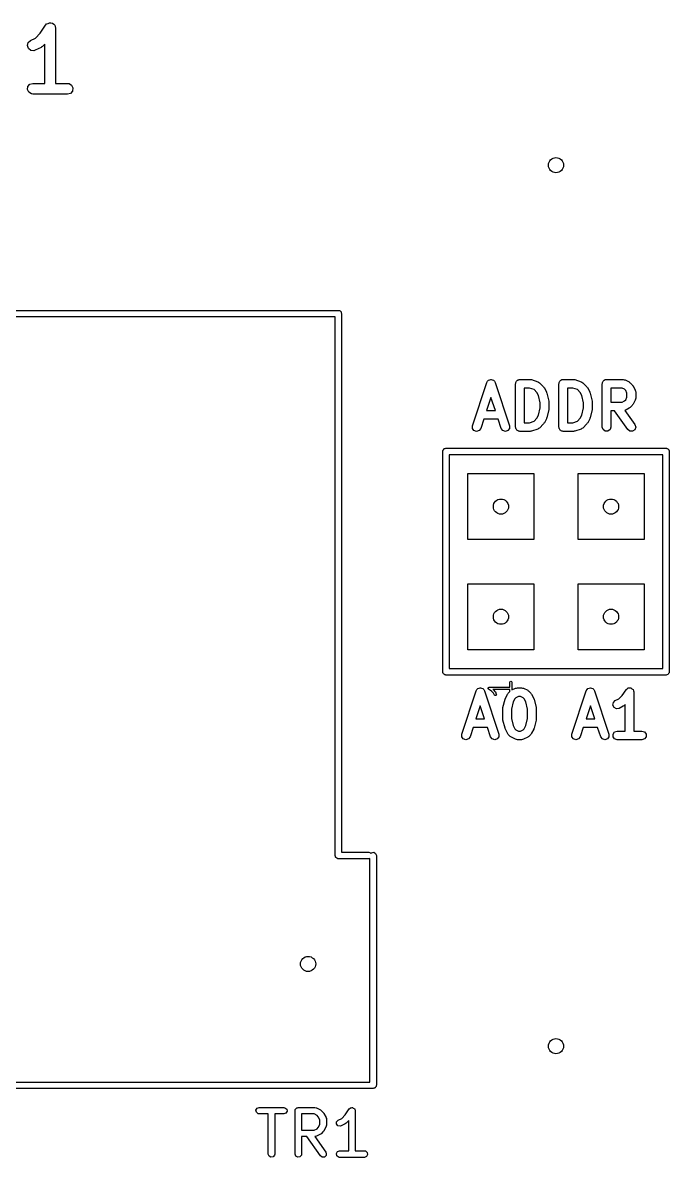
# Model space of a CAD drawing. Extents: x -0.01 to 2.5, y -0.97 to 0.18.
# Drawn here: x 1.916 to 2.503, y -0.901 to 0.129 of the extents above; entities that cross this region are included whole.
import ezdxf

# ---------------------------------------------------------------- set-up
doc = ezdxf.new("R2010")
doc.units = 0
doc.header["$MEASUREMENT"] = 0
doc.layers.add('BLACK', color=7, linetype='CONTINUOUS')

msp = doc.modelspace()

# ---------------------------------------------------------------- linework, layer by layer
at = {"layer": 'BLACK', "linetype": 'CONTINUOUS'}
for p, q in [((1.9314, 0.1198), (1.9364, 0.1272)), ((1.9364, 0.1272), (1.9373, 0.1282)), ((1.9373, 0.1282), (1.9374, 0.1283)), ((1.9373, 0.1282), (1.9373, 0.1282)), ((1.9373, 0.1282), (1.9373, 0.1282)), ((1.9374, 0.1283), (1.9386, 0.1288)), ((1.9386, 0.1288), (1.9398, 0.1294)), ((1.9398, 0.1294), (1.9399, 0.1294)), ((1.9399, 0.1294), (1.9399, 0.1294)), ((1.9399, 0.1294), (1.9412, 0.1292)), ((1.9412, 0.1292), (1.9426, 0.129)), ((1.9426, 0.129), (1.9426, 0.129)), ((1.9426, 0.129), (1.9426, 0.1289)), ((1.9426, 0.1289), (1.9437, 0.128)), ((1.9437, 0.128), (1.9447, 0.1272)), ((1.9447, 0.1272), (1.9447, 0.1271)), ((1.9447, 0.1271), (1.9447, 0.1271)), ((1.9447, 0.1271), (1.9451, 0.1258)), ((1.9451, 0.1258), (1.9454, 0.1245)), ((1.9454, 0.1245), (1.9454, 0.0743)), ((1.9226, 0.1132), (1.9271, 0.1154)), ((1.9271, 0.1154), (1.9314, 0.1198)), ((1.9199, 0.1086), (1.9205, 0.1113)), ((1.9207, 0.1059), (1.9199, 0.1086)), ((1.9205, 0.1113), (1.9226, 0.1132)), ((1.9229, 0.1042), (1.9207, 0.1059)), ((1.9257, 0.1039), (1.9229, 0.1042)), ((1.927, 0.1044), (1.9257, 0.1039)), ((1.9322, 0.107), (1.927, 0.1044)), ((1.9323, 0.107), (1.9322, 0.107)), ((1.9324, 0.1071), (1.9323, 0.107)), ((1.9335, 0.1079), (1.9324, 0.1071)), ((1.9356, 0.11), (1.9335, 0.1079)), ((1.9356, 0.0743), (1.9356, 0.11)), ((1.9203, 0.0714), (1.9221, 0.0735)), ((1.9221, 0.0735), (1.9248, 0.0743)), ((1.9248, 0.0743), (1.9356, 0.0743)), ((1.9454, 0.0743), (1.9563, 0.0743)), ((1.9563, 0.0743), (1.9577, 0.0741)), ((1.9577, 0.0741), (1.96, 0.0726)), ((1.96, 0.0726), (1.9611, 0.0701)), ((1.9199, 0.0687), (1.9203, 0.0714)), ((1.9211, 0.0662), (1.9199, 0.0687)), ((1.9234, 0.0647), (1.9211, 0.0662)), ((1.9248, 0.0645), (1.9234, 0.0647)), ((1.9563, 0.0645), (1.9248, 0.0645)), ((1.9589, 0.0652), (1.9563, 0.0645)), ((1.9607, 0.0673), (1.9589, 0.0652)), ((1.9611, 0.0701), (1.9607, 0.0673)), ((0.789, -0.1318), (2.2024, -0.1318)), ((2.2024, -0.1318), (2.2027, -0.1318)), ((2.2027, -0.1318), (2.2029, -0.1318)), ((2.2029, -0.1318), (2.203, -0.1319)), ((2.203, -0.1319), (2.2034, -0.132)), ((2.2034, -0.132), (2.204, -0.1324)), ((2.204, -0.1324), (2.2046, -0.1328)), ((2.2046, -0.1328), (2.2047, -0.1331)), ((2.2047, -0.1331), (2.2049, -0.1332)), ((2.2049, -0.1332), (2.205, -0.134)), ((2.1994, -0.1377), (1.8903, -0.1377)), ((2.1994, -0.6269), (2.1994, -0.1377)), ((2.205, -0.134), (2.2053, -0.1347)), ((2.2053, -0.1347), (2.2053, -0.6239)), ((2.3379, -0.1962), (2.3386, -0.1953)), ((2.3386, -0.1953), (2.3387, -0.1952)), ((2.3386, -0.1953), (2.3386, -0.1953)), ((2.3387, -0.1952), (2.3398, -0.1949)), ((2.3398, -0.1949), (2.3409, -0.1945)), ((2.3409, -0.1945), (2.341, -0.1945)), ((2.3409, -0.1945), (2.3409, -0.1945)), ((2.341, -0.1945), (2.3421, -0.1949)), ((2.3421, -0.1949), (2.3432, -0.1952)), ((2.3432, -0.1952), (2.3432, -0.1953)), ((2.3432, -0.1953), (2.3433, -0.1953)), ((2.3433, -0.1953), (2.344, -0.1962)), ((2.3645, -0.1958), (2.3649, -0.1952)), ((2.3649, -0.1952), (2.3655, -0.1951)), ((2.3655, -0.1951), (2.366, -0.1947)), ((2.366, -0.1947), (2.3666, -0.1947)), ((2.3666, -0.1947), (2.3672, -0.1945)), ((2.3672, -0.1945), (2.3766, -0.1945)), ((2.3766, -0.1945), (2.3772, -0.1947)), ((2.3772, -0.1947), (2.3778, -0.1947)), ((2.3778, -0.1947), (2.3834, -0.1966)), ((2.4039, -0.1958), (2.4043, -0.1952)), ((2.4043, -0.1952), (2.4048, -0.1951)), ((2.4048, -0.1951), (2.4053, -0.1947)), ((2.4053, -0.1947), (2.406, -0.1947)), ((2.406, -0.1947), (2.4066, -0.1945)), ((2.4066, -0.1945), (2.4159, -0.1945)), ((2.4159, -0.1945), (2.4165, -0.1947)), ((2.4165, -0.1947), (2.4172, -0.1947)), ((2.4172, -0.1947), (2.4228, -0.1966)), ((2.4432, -0.1958), (2.4436, -0.1952)), ((2.4436, -0.1952), (2.4442, -0.1951)), ((2.4442, -0.1951), (2.4447, -0.1947)), ((2.4447, -0.1947), (2.4453, -0.1947)), ((2.4453, -0.1947), (2.4459, -0.1945)), ((2.4459, -0.1945), (2.4609, -0.1945)), ((2.4609, -0.1945), (2.4618, -0.1948)), ((2.4618, -0.1948), (2.4627, -0.1949)), ((2.4627, -0.1949), (2.4664, -0.1968)), ((2.3241, -0.2366), (2.3372, -0.1972)), ((2.3372, -0.1972), (2.3379, -0.1962)), ((2.344, -0.1962), (2.3447, -0.1972)), ((2.3447, -0.1972), (2.3578, -0.2366)), ((2.3632, -0.1984), (2.3634, -0.1978)), ((2.3632, -0.2378), (2.3632, -0.1984)), ((2.3634, -0.1972), (2.3638, -0.1967)), ((2.3634, -0.1978), (2.3634, -0.1972)), ((2.3638, -0.1967), (2.364, -0.1961)), ((2.364, -0.1961), (2.3645, -0.1958)), ((2.3759, -0.2024), (2.3711, -0.2024)), ((2.3711, -0.2024), (2.3711, -0.2339)), ((2.3801, -0.2037), (2.3759, -0.2024)), ((2.3827, -0.2064), (2.3801, -0.2037)), ((2.3834, -0.1966), (2.3842, -0.1971)), ((2.3842, -0.1971), (2.385, -0.1975)), ((2.385, -0.1975), (2.3887, -0.2013)), ((2.3887, -0.2013), (2.389, -0.2018)), ((2.389, -0.2018), (2.3895, -0.2023)), ((2.3895, -0.2023), (2.3913, -0.206)), ((2.3913, -0.206), (2.3914, -0.2065)), ((2.4026, -0.1984), (2.4028, -0.1978)), ((2.4026, -0.2378), (2.4026, -0.1984)), ((2.4028, -0.1972), (2.4032, -0.1967)), ((2.4028, -0.1978), (2.4028, -0.1972)), ((2.4032, -0.1967), (2.4034, -0.1961)), ((2.4034, -0.1961), (2.4039, -0.1958)), ((2.4153, -0.2024), (2.4105, -0.2024)), ((2.4105, -0.2024), (2.4105, -0.2339)), ((2.4194, -0.2037), (2.4153, -0.2024)), ((2.4221, -0.2064), (2.4194, -0.2037)), ((2.4228, -0.1966), (2.4235, -0.1971)), ((2.4235, -0.1971), (2.4243, -0.1975)), ((2.4243, -0.1975), (2.4281, -0.2013)), ((2.4281, -0.2013), (2.4284, -0.2018)), ((2.4284, -0.2018), (2.4288, -0.2023)), ((2.4288, -0.2023), (2.4307, -0.206)), ((2.4307, -0.206), (2.4308, -0.2065)), ((2.442, -0.1984), (2.4422, -0.1978)), ((2.442, -0.2378), (2.442, -0.1984)), ((2.4422, -0.1972), (2.4426, -0.1967)), ((2.4422, -0.1978), (2.4422, -0.1972)), ((2.4426, -0.1967), (2.4428, -0.1961)), ((2.4428, -0.1961), (2.4432, -0.1958)), ((2.46, -0.2024), (2.4499, -0.2024)), ((2.4499, -0.2024), (2.4499, -0.2151)), ((2.4623, -0.2035), (2.46, -0.2024)), ((2.4633, -0.2045), (2.4623, -0.2035)), ((2.4645, -0.2069), (2.4633, -0.2045)), ((2.4664, -0.1968), (2.4669, -0.1972)), ((2.4669, -0.1972), (2.4675, -0.1975)), ((2.4675, -0.1975), (2.4693, -0.1994)), ((2.4693, -0.1994), (2.4696, -0.2)), ((2.4696, -0.2), (2.4701, -0.2004)), ((2.4701, -0.2004), (2.472, -0.2042)), ((2.472, -0.2042), (2.4721, -0.2051)), ((2.4721, -0.2051), (2.4724, -0.2059)), ((2.4724, -0.2059), (2.4724, -0.2116)), ((2.3409, -0.2109), (2.337, -0.2226)), ((2.3449, -0.2226), (2.3409, -0.2109)), ((2.3841, -0.2092), (2.3827, -0.2064)), ((2.3857, -0.2158), (2.3841, -0.2092)), ((2.3857, -0.2204), (2.3857, -0.2158)), ((2.3914, -0.2065), (2.3916, -0.2069)), ((2.3916, -0.2069), (2.3935, -0.2144)), ((2.3935, -0.2144), (2.3935, -0.2148)), ((2.3935, -0.2148), (2.3936, -0.2153)), ((2.3936, -0.2153), (2.3936, -0.2209)), ((2.4235, -0.2092), (2.4221, -0.2064)), ((2.4251, -0.2158), (2.4235, -0.2092)), ((2.4251, -0.2204), (2.4251, -0.2158)), ((2.4308, -0.2065), (2.431, -0.2069)), ((2.431, -0.2069), (2.4329, -0.2144)), ((2.4329, -0.2144), (2.4328, -0.2148)), ((2.4328, -0.2148), (2.433, -0.2153)), ((2.433, -0.2153), (2.433, -0.2209)), ((2.4499, -0.2151), (2.46, -0.2151)), ((2.46, -0.2151), (2.4623, -0.2139)), ((2.4623, -0.2139), (2.4633, -0.213)), ((2.4633, -0.213), (2.4645, -0.2106)), ((2.4645, -0.2106), (2.4645, -0.2069)), ((2.472, -0.2133), (2.4701, -0.2171)), ((2.4721, -0.2124), (2.472, -0.2133)), ((2.4724, -0.2116), (2.4721, -0.2124)), ((2.337, -0.2226), (2.3449, -0.2226)), ((2.3841, -0.2271), (2.3857, -0.2204)), ((2.3935, -0.2219), (2.3916, -0.2294)), ((2.3936, -0.2209), (2.3935, -0.2214)), ((2.3935, -0.2214), (2.3935, -0.2219)), ((2.4235, -0.2271), (2.4251, -0.2204)), ((2.4329, -0.2219), (2.431, -0.2294)), ((2.433, -0.2209), (2.4328, -0.2214)), ((2.4328, -0.2214), (2.4329, -0.2219)), ((2.4533, -0.223), (2.4499, -0.223)), ((2.4499, -0.223), (2.4499, -0.2378)), ((2.4652, -0.2401), (2.4533, -0.223)), ((2.4627, -0.2226), (2.4626, -0.2226)), ((2.4626, -0.2226), (2.4716, -0.2355)), ((2.4664, -0.2207), (2.4627, -0.2226)), ((2.4669, -0.2203), (2.4664, -0.2207)), ((2.4675, -0.22), (2.4669, -0.2203)), ((2.4693, -0.2181), (2.4675, -0.22)), ((2.4696, -0.2175), (2.4693, -0.2181)), ((2.4701, -0.2171), (2.4696, -0.2175)), ((2.3241, -0.239), (2.3241, -0.2366)), ((2.3344, -0.2305), (2.3316, -0.239)), ((2.3475, -0.2305), (2.3344, -0.2305)), ((2.3503, -0.239), (2.3475, -0.2305)), ((2.3578, -0.2366), (2.3578, -0.239)), ((2.3711, -0.2339), (2.3759, -0.2339)), ((2.3759, -0.2339), (2.3801, -0.2325)), ((2.3801, -0.2325), (2.3827, -0.2298)), ((2.3827, -0.2298), (2.3841, -0.2271)), ((2.3887, -0.235), (2.385, -0.2387)), ((2.389, -0.2344), (2.3887, -0.235)), ((2.3895, -0.2339), (2.389, -0.2344)), ((2.3913, -0.2302), (2.3895, -0.2339)), ((2.3914, -0.2298), (2.3913, -0.2302)), ((2.3916, -0.2294), (2.3914, -0.2298)), ((2.4105, -0.2339), (2.4153, -0.2339)), ((2.4153, -0.2339), (2.4194, -0.2325)), ((2.4194, -0.2325), (2.4221, -0.2298)), ((2.4221, -0.2298), (2.4235, -0.2271)), ((2.4281, -0.235), (2.4243, -0.2387)), ((2.4284, -0.2344), (2.4281, -0.235)), ((2.4288, -0.2339), (2.4284, -0.2344)), ((2.4307, -0.2302), (2.4288, -0.2339)), ((2.4308, -0.2298), (2.4307, -0.2302)), ((2.431, -0.2294), (2.4308, -0.2298)), ((2.4716, -0.2355), (2.4724, -0.2379)), ((2.3255, -0.241), (2.3241, -0.239)), ((2.3278, -0.2417), (2.3255, -0.241)), ((2.3301, -0.241), (2.3278, -0.2417)), ((2.3316, -0.239), (2.3301, -0.241)), ((2.3518, -0.241), (2.3503, -0.239)), ((2.3541, -0.2417), (2.3518, -0.241)), ((2.3564, -0.241), (2.3541, -0.2417)), ((2.3578, -0.239), (2.3564, -0.241)), ((2.3634, -0.2384), (2.3632, -0.2378)), ((2.3634, -0.239), (2.3634, -0.2384)), ((2.3638, -0.2395), (2.3634, -0.239)), ((2.364, -0.2401), (2.3638, -0.2395)), ((2.3645, -0.2405), (2.364, -0.2401)), ((2.3649, -0.241), (2.3645, -0.2405)), ((2.3655, -0.2412), (2.3649, -0.241)), ((2.366, -0.2415), (2.3655, -0.2412)), ((2.3666, -0.2415), (2.366, -0.2415)), ((2.3672, -0.2417), (2.3666, -0.2415)), ((2.3766, -0.2417), (2.3672, -0.2417)), ((2.3772, -0.2415), (2.3766, -0.2417)), ((2.3778, -0.2415), (2.3772, -0.2415)), ((2.3834, -0.2397), (2.3778, -0.2415)), ((2.3842, -0.2391), (2.3834, -0.2397)), ((2.385, -0.2387), (2.3842, -0.2391)), ((2.4028, -0.2384), (2.4026, -0.2378)), ((2.4028, -0.239), (2.4028, -0.2384)), ((2.4032, -0.2395), (2.4028, -0.239)), ((2.4034, -0.2401), (2.4032, -0.2395)), ((2.4039, -0.2405), (2.4034, -0.2401)), ((2.4043, -0.241), (2.4039, -0.2405)), ((2.4048, -0.2412), (2.4043, -0.241)), ((2.4053, -0.2415), (2.4048, -0.2412)), ((2.406, -0.2415), (2.4053, -0.2415)), ((2.4066, -0.2417), (2.406, -0.2415)), ((2.4159, -0.2417), (2.4066, -0.2417)), ((2.4165, -0.2415), (2.4159, -0.2417)), ((2.4172, -0.2415), (2.4165, -0.2415)), ((2.4228, -0.2397), (2.4172, -0.2415)), ((2.4235, -0.2391), (2.4228, -0.2397)), ((2.4243, -0.2387), (2.4235, -0.2391)), ((2.4428, -0.2401), (2.442, -0.2378)), ((2.4447, -0.2415), (2.4428, -0.2401)), ((2.4472, -0.2415), (2.4447, -0.2415)), ((2.4491, -0.2401), (2.4472, -0.2415)), ((2.4499, -0.2378), (2.4491, -0.2401)), ((2.4672, -0.2415), (2.4652, -0.2401)), ((2.4696, -0.2416), (2.4672, -0.2415)), ((2.4716, -0.2402), (2.4696, -0.2416)), ((2.4724, -0.2379), (2.4716, -0.2402)), ((2.2984, -0.2576), (2.2985, -0.2574)), ((2.2985, -0.2574), (2.2993, -0.2573)), ((2.2993, -0.2573), (2.3, -0.257)), ((2.3, -0.257), (2.5, -0.257)), ((2.5, -0.257), (2.5004, -0.2571)), ((2.5004, -0.2571), (2.5005, -0.2571)), ((2.5005, -0.2571), (2.5006, -0.2572)), ((2.5006, -0.2572), (2.501, -0.2572)), ((2.501, -0.2572), (2.5016, -0.2577)), ((2.2971, -0.2595), (2.2972, -0.2594)), ((2.2971, -0.2596), (2.2971, -0.2595)), ((2.2971, -0.26), (2.2971, -0.2596)), ((2.2971, -0.46), (2.2971, -0.26)), ((2.2972, -0.259), (2.2977, -0.2584)), ((2.2972, -0.2594), (2.2972, -0.259)), ((2.2977, -0.2584), (2.2981, -0.2577)), ((2.2981, -0.2577), (2.2984, -0.2576)), ((2.303, -0.263), (2.303, -0.457)), ((2.4971, -0.263), (2.303, -0.263)), ((2.4971, -0.457), (2.4971, -0.263)), ((2.5016, -0.2577), (2.5023, -0.2581)), ((2.5023, -0.2581), (2.5023, -0.2584)), ((2.5023, -0.2584), (2.5026, -0.2585)), ((2.5026, -0.2585), (2.5027, -0.2593)), ((2.5027, -0.2593), (2.5029, -0.26)), ((2.5029, -0.26), (2.5029, -0.46)), ((2.32, -0.34), (2.32, -0.28)), ((2.32, -0.28), (2.38, -0.28)), ((2.38, -0.28), (2.38, -0.34)), ((2.42, -0.34), (2.42, -0.28)), ((2.42, -0.28), (2.48, -0.28)), ((2.48, -0.28), (2.48, -0.34)), ((2.38, -0.34), (2.32, -0.34)), ((2.48, -0.34), (2.42, -0.34)), ((2.32, -0.44), (2.32, -0.38)), ((2.32, -0.38), (2.38, -0.38)), ((2.38, -0.38), (2.38, -0.44)), ((2.42, -0.44), (2.42, -0.38)), ((2.42, -0.38), (2.48, -0.38)), ((2.48, -0.38), (2.48, -0.44)), ((2.38, -0.44), (2.32, -0.44)), ((2.48, -0.44), (2.42, -0.44)), ((2.2973, -0.4607), (2.2971, -0.46)), ((2.2974, -0.4615), (2.2973, -0.4607)), ((2.2976, -0.4616), (2.2974, -0.4615)), ((2.2977, -0.4619), (2.2976, -0.4616)), ((2.2984, -0.4623), (2.2977, -0.4619)), ((2.299, -0.4628), (2.2984, -0.4623)), ((2.2994, -0.4628), (2.299, -0.4628)), ((2.2995, -0.4629), (2.2994, -0.4628)), ((2.2996, -0.4629), (2.2995, -0.4629)), ((2.3, -0.463), (2.2996, -0.4629)), ((2.5, -0.463), (2.3, -0.463)), ((2.303, -0.457), (2.4971, -0.457)), ((2.5007, -0.4627), (2.5, -0.463)), ((2.5015, -0.4626), (2.5007, -0.4627)), ((2.5017, -0.4624), (2.5015, -0.4626)), ((2.5019, -0.4623), (2.5017, -0.4624)), ((2.5023, -0.4616), (2.5019, -0.4623)), ((2.5028, -0.461), (2.5023, -0.4616)), ((2.5029, -0.4605), (2.5028, -0.4606)), ((2.5028, -0.4606), (2.5028, -0.461)), ((2.5029, -0.46), (2.5029, -0.4604)), ((2.5029, -0.4604), (2.5029, -0.4605)), ((2.358, -0.4694), (2.3583, -0.4687)), ((2.358, -0.474), (2.358, -0.4694)), ((2.3583, -0.4687), (2.359, -0.4684)), ((2.359, -0.4684), (2.3597, -0.4687)), ((2.3597, -0.4687), (2.36, -0.4694)), ((2.36, -0.4694), (2.36, -0.4765)), ((2.3144, -0.5166), (2.3275, -0.4772)), ((2.3275, -0.4772), (2.3282, -0.4762)), ((2.3282, -0.4762), (2.3289, -0.4753)), ((2.3289, -0.4753), (2.329, -0.4752)), ((2.3289, -0.4753), (2.3289, -0.4753)), ((2.329, -0.4752), (2.3301, -0.4749)), ((2.3301, -0.4749), (2.3312, -0.4745)), ((2.3312, -0.4745), (2.3313, -0.4745)), ((2.3312, -0.4745), (2.3312, -0.4745)), ((2.3313, -0.4745), (2.3324, -0.4749)), ((2.3324, -0.4749), (2.3335, -0.4752)), ((2.3335, -0.4752), (2.3336, -0.4753)), ((2.3336, -0.4753), (2.3336, -0.4753)), ((2.3336, -0.4753), (2.3343, -0.4762)), ((2.3343, -0.4762), (2.335, -0.4772)), ((2.335, -0.4772), (2.3481, -0.5166)), ((2.3383, -0.475), (2.3384, -0.4747)), ((2.3384, -0.4751), (2.3383, -0.475)), ((2.3384, -0.4747), (2.3385, -0.4745)), ((2.3384, -0.4752), (2.3384, -0.4751)), ((2.3385, -0.4754), (2.3384, -0.4752)), ((2.3385, -0.4745), (2.3386, -0.4744)), ((2.3386, -0.4757), (2.3385, -0.4754)), ((2.3386, -0.4743), (2.3389, -0.4742)), ((2.3386, -0.4744), (2.3386, -0.4743)), ((2.3387, -0.4757), (2.3386, -0.4757)), ((2.3388, -0.4758), (2.3387, -0.4757)), ((2.3415, -0.4776), (2.3388, -0.4758)), ((2.3389, -0.4742), (2.3391, -0.474)), ((2.3391, -0.474), (2.3392, -0.4741)), ((2.3392, -0.4741), (2.3393, -0.474)), ((2.3393, -0.474), (2.358, -0.474)), ((2.3432, -0.4793), (2.3415, -0.4776)), ((2.358, -0.476), (2.3426, -0.476)), ((2.3426, -0.476), (2.3427, -0.4761)), ((2.3427, -0.4761), (2.3427, -0.4761)), ((2.3427, -0.4761), (2.3428, -0.4762)), ((2.3428, -0.4762), (2.3447, -0.4781)), ((2.3441, -0.4811), (2.3432, -0.4793)), ((2.3446, -0.4816), (2.3441, -0.4811)), ((2.3454, -0.4815), (2.3446, -0.4816)), ((2.3447, -0.4781), (2.3448, -0.4782)), ((2.3448, -0.4782), (2.3449, -0.4783)), ((2.3449, -0.4783), (2.3458, -0.4802)), ((2.3459, -0.4809), (2.3454, -0.4815)), ((2.3458, -0.4802), (2.3459, -0.4809)), ((2.3539, -0.4846), (2.354, -0.4842)), ((2.354, -0.4842), (2.3559, -0.4804)), ((2.3559, -0.4804), (2.3563, -0.48)), ((2.3563, -0.48), (2.3566, -0.4794)), ((2.3566, -0.4794), (2.358, -0.478)), ((2.358, -0.478), (2.358, -0.476)), ((2.36, -0.4765), (2.3632, -0.4749)), ((2.3636, -0.4835), (2.3626, -0.4845)), ((2.3632, -0.4749), (2.3641, -0.4748)), ((2.3659, -0.4824), (2.3636, -0.4835)), ((2.3641, -0.4748), (2.365, -0.4745)), ((2.365, -0.4745), (2.3687, -0.4745)), ((2.3678, -0.4824), (2.3659, -0.4824)), ((2.3702, -0.4835), (2.3678, -0.4824)), ((2.3687, -0.4745), (2.3696, -0.4748)), ((2.3696, -0.4748), (2.3705, -0.4749)), ((2.3711, -0.4845), (2.3702, -0.4835)), ((2.3705, -0.4749), (2.3743, -0.4768)), ((2.3743, -0.4768), (2.3747, -0.4772)), ((2.3747, -0.4772), (2.3753, -0.4775)), ((2.3753, -0.4775), (2.3772, -0.4794)), ((2.3772, -0.4794), (2.3775, -0.48)), ((2.3775, -0.48), (2.3779, -0.4804)), ((2.3779, -0.4804), (2.3798, -0.4842)), ((2.3798, -0.4842), (2.3798, -0.4846)), ((2.4144, -0.5166), (2.4275, -0.4772)), ((2.4275, -0.4772), (2.4282, -0.4762)), ((2.4282, -0.4762), (2.4289, -0.4753)), ((2.4289, -0.4753), (2.429, -0.4752)), ((2.4289, -0.4753), (2.4289, -0.4753)), ((2.429, -0.4752), (2.4301, -0.4749)), ((2.4301, -0.4749), (2.4312, -0.4745)), ((2.4312, -0.4745), (2.4313, -0.4745)), ((2.4312, -0.4745), (2.4312, -0.4745)), ((2.4313, -0.4745), (2.4324, -0.4749)), ((2.4324, -0.4749), (2.4335, -0.4752)), ((2.4335, -0.4752), (2.4336, -0.4753)), ((2.4336, -0.4753), (2.4336, -0.4753)), ((2.4336, -0.4753), (2.4343, -0.4762)), ((2.4343, -0.4762), (2.435, -0.4772)), ((2.435, -0.4772), (2.4481, -0.5166)), ((2.457, -0.4846), (2.4601, -0.4815)), ((2.4601, -0.4815), (2.4636, -0.4763)), ((2.4636, -0.4763), (2.4637, -0.4762)), ((2.4637, -0.4761), (2.4646, -0.4754)), ((2.4637, -0.4762), (2.4637, -0.4761)), ((2.4646, -0.4754), (2.4655, -0.4747)), ((2.4655, -0.4747), (2.4656, -0.4747)), ((2.4656, -0.4747), (2.4657, -0.4747)), ((2.4657, -0.4747), (2.4668, -0.4747)), ((2.4668, -0.4747), (2.4679, -0.4746)), ((2.4679, -0.4746), (2.468, -0.4747)), ((2.468, -0.4747), (2.4681, -0.4747)), ((2.4681, -0.4747), (2.469, -0.4754)), ((2.469, -0.4754), (2.47, -0.476)), ((2.47, -0.476), (2.47, -0.4761)), ((2.47, -0.4761), (2.4701, -0.4761)), ((2.4701, -0.4761), (2.4704, -0.4772)), ((2.4704, -0.4772), (2.4708, -0.4783)), ((2.4708, -0.4783), (2.4708, -0.4784)), ((2.4708, -0.4784), (2.4708, -0.4784)), ((2.4708, -0.4784), (2.4708, -0.5139)), ((2.3312, -0.4909), (2.3273, -0.5026)), ((2.3352, -0.5026), (2.3312, -0.4909)), ((2.3517, -0.4934), (2.3518, -0.493)), ((2.3517, -0.5028), (2.3517, -0.4934)), ((2.3518, -0.4925), (2.3537, -0.485)), ((2.3518, -0.493), (2.3518, -0.4925)), ((2.3537, -0.485), (2.3539, -0.4846)), ((2.3612, -0.4873), (2.3596, -0.4939)), ((2.3596, -0.4939), (2.3596, -0.5023)), ((2.3626, -0.4845), (2.3612, -0.4873)), ((2.3725, -0.4873), (2.3711, -0.4845)), ((2.3742, -0.4939), (2.3725, -0.4873)), ((2.3742, -0.5023), (2.3742, -0.4939)), ((2.3798, -0.4846), (2.3801, -0.485)), ((2.3801, -0.485), (2.3819, -0.4925)), ((2.3819, -0.4925), (2.3819, -0.493)), ((2.3819, -0.493), (2.3821, -0.4934)), ((2.3821, -0.4934), (2.3821, -0.5028)), ((2.4312, -0.4909), (2.4273, -0.5026)), ((2.4352, -0.5026), (2.4312, -0.4909)), ((2.4517, -0.4903), (2.4521, -0.4879)), ((2.4528, -0.4924), (2.4517, -0.4903)), ((2.4521, -0.4879), (2.4539, -0.4862)), ((2.455, -0.4936), (2.4528, -0.4924)), ((2.4539, -0.4862), (2.457, -0.4846)), ((2.4574, -0.4932), (2.455, -0.4936)), ((2.4611, -0.4913), (2.4574, -0.4932)), ((2.4616, -0.4909), (2.4611, -0.4913)), ((2.4622, -0.4906), (2.4616, -0.4909)), ((2.4629, -0.4898), (2.4622, -0.4906)), ((2.4629, -0.5139), (2.4629, -0.4898)), ((2.3273, -0.5026), (2.3352, -0.5026)), ((2.3518, -0.5033), (2.3517, -0.5028)), ((2.3518, -0.5038), (2.3518, -0.5033)), ((2.3537, -0.5113), (2.3518, -0.5038)), ((2.3596, -0.5023), (2.3612, -0.5089)), ((2.3725, -0.5089), (2.3742, -0.5023)), ((2.3819, -0.5038), (2.3801, -0.5113)), ((2.3821, -0.5028), (2.3819, -0.5033)), ((2.3819, -0.5033), (2.3819, -0.5038)), ((2.4273, -0.5026), (2.4352, -0.5026)), ((2.3247, -0.5105), (2.3219, -0.519)), ((2.3378, -0.5105), (2.3247, -0.5105)), ((2.3406, -0.519), (2.3378, -0.5105)), ((2.3539, -0.5116), (2.3537, -0.5113)), ((2.354, -0.5121), (2.3539, -0.5116)), ((2.3559, -0.5158), (2.354, -0.5121)), ((2.3612, -0.5089), (2.3626, -0.5117)), ((2.3626, -0.5117), (2.3636, -0.5127)), ((2.3636, -0.5127), (2.3659, -0.5139)), ((2.3659, -0.5139), (2.3678, -0.5139)), ((2.3678, -0.5139), (2.3702, -0.5127)), ((2.3702, -0.5127), (2.3711, -0.5117)), ((2.3711, -0.5117), (2.3725, -0.5089)), ((2.3798, -0.5121), (2.3779, -0.5158)), ((2.3801, -0.5113), (2.3798, -0.5116)), ((2.3798, -0.5116), (2.3798, -0.5121)), ((2.4247, -0.5105), (2.4219, -0.519)), ((2.4378, -0.5105), (2.4247, -0.5105)), ((2.4406, -0.519), (2.4378, -0.5105)), ((2.4519, -0.5166), (2.4533, -0.5146)), ((2.4533, -0.5146), (2.4556, -0.5139)), ((2.4556, -0.5139), (2.4629, -0.5139)), ((2.4708, -0.5139), (2.4781, -0.5139)), ((2.4781, -0.5139), (2.4804, -0.5146)), ((2.4804, -0.5146), (2.4819, -0.5166)), ((2.3144, -0.519), (2.3144, -0.5166)), ((2.3158, -0.521), (2.3144, -0.519)), ((2.3181, -0.5217), (2.3158, -0.521)), ((2.3204, -0.521), (2.3181, -0.5217)), ((2.3219, -0.519), (2.3204, -0.521)), ((2.3421, -0.521), (2.3406, -0.519)), ((2.3444, -0.5217), (2.3421, -0.521)), ((2.3467, -0.521), (2.3444, -0.5217)), ((2.3481, -0.519), (2.3467, -0.521)), ((2.3481, -0.5166), (2.3481, -0.519)), ((2.3563, -0.5163), (2.3559, -0.5158)), ((2.3566, -0.5168), (2.3563, -0.5163)), ((2.3585, -0.5187), (2.3566, -0.5168)), ((2.359, -0.519), (2.3585, -0.5187)), ((2.3595, -0.5195), (2.359, -0.519)), ((2.3632, -0.5213), (2.3595, -0.5195)), ((2.3641, -0.5215), (2.3632, -0.5213)), ((2.365, -0.5217), (2.3641, -0.5215)), ((2.3687, -0.5217), (2.365, -0.5217)), ((2.3696, -0.5215), (2.3687, -0.5217)), ((2.3705, -0.5213), (2.3696, -0.5215)), ((2.3743, -0.5195), (2.3705, -0.5213)), ((2.3747, -0.519), (2.3743, -0.5195)), ((2.3753, -0.5187), (2.3747, -0.519)), ((2.3772, -0.5168), (2.3753, -0.5187)), ((2.3775, -0.5163), (2.3772, -0.5168)), ((2.3779, -0.5158), (2.3775, -0.5163)), ((2.4144, -0.519), (2.4144, -0.5166)), ((2.4158, -0.521), (2.4144, -0.519)), ((2.4181, -0.5217), (2.4158, -0.521)), ((2.4204, -0.521), (2.4181, -0.5217)), ((2.4219, -0.519), (2.4204, -0.521)), ((2.4421, -0.521), (2.4406, -0.519)), ((2.4444, -0.5217), (2.4421, -0.521)), ((2.4467, -0.521), (2.4444, -0.5217)), ((2.4481, -0.519), (2.4467, -0.521)), ((2.4481, -0.5166), (2.4481, -0.519)), ((2.4519, -0.519), (2.4519, -0.5166)), ((2.4533, -0.521), (2.4519, -0.519)), ((2.4556, -0.5217), (2.4533, -0.521)), ((2.4781, -0.5217), (2.4556, -0.5217)), ((2.4804, -0.521), (2.4781, -0.5217)), ((2.4819, -0.519), (2.4804, -0.521)), ((2.4819, -0.5166), (2.4819, -0.519)), ((2.1997, -0.6276), (2.1994, -0.6269)), ((2.1998, -0.6283), (2.1997, -0.6276)), ((2.2, -0.6285), (2.1998, -0.6283)), ((2.2053, -0.6239), (2.2299, -0.6239)), ((2.2299, -0.6239), (2.2309, -0.6241)), ((2.2309, -0.6241), (2.2319, -0.6249)), ((2.2319, -0.6249), (2.2324, -0.6243)), ((2.2324, -0.6243), (2.2344, -0.6239)), ((2.2344, -0.6239), (2.2361, -0.625)), ((2.2361, -0.625), (2.2368, -0.6269)), ((2.2368, -0.6269), (2.2368, -0.8355)), ((2.2001, -0.6287), (2.2, -0.6285)), ((2.2008, -0.6291), (2.2001, -0.6287)), ((2.2014, -0.6296), (2.2008, -0.6291)), ((2.2017, -0.6297), (2.2014, -0.6296)), ((2.2018, -0.6298), (2.2017, -0.6297)), ((2.202, -0.6297), (2.2018, -0.6298)), ((2.2024, -0.6298), (2.202, -0.6297)), ((2.2299, -0.6298), (2.2024, -0.6298)), ((2.2309, -0.6294), (2.2299, -0.6298)), ((2.2309, -0.8326), (2.2309, -0.6294)), ((1.8902, -0.8326), (2.2309, -0.8326)), ((2.2339, -0.8385), (0.7614, -0.8385)), ((2.2346, -0.8382), (2.2339, -0.8385)), ((2.2353, -0.8381), (2.2346, -0.8382)), ((2.2355, -0.8379), (2.2353, -0.8381)), ((2.2358, -0.8378), (2.2355, -0.8379)), ((2.2361, -0.8371), (2.2358, -0.8378)), ((2.2366, -0.8365), (2.2361, -0.8371)), ((2.2367, -0.8361), (2.2366, -0.8365)), ((2.2368, -0.8355), (2.2367, -0.8359)), ((2.2367, -0.8359), (2.2368, -0.836)), ((2.2368, -0.836), (2.2367, -0.8361)), ((2.1274, -0.858), (2.1284, -0.8563)), ((2.1278, -0.86), (2.1274, -0.858)), ((2.1293, -0.8613), (2.1278, -0.86)), ((2.1284, -0.8563), (2.1303, -0.8556)), ((2.1303, -0.8615), (2.1293, -0.8613)), ((2.1303, -0.8556), (2.1528, -0.8556)), ((2.1386, -0.8615), (2.1303, -0.8615)), ((2.1386, -0.8979), (2.1386, -0.8615)), ((2.1528, -0.8615), (2.1445, -0.8615)), ((2.1445, -0.8615), (2.1445, -0.8979)), ((2.1528, -0.8556), (2.1538, -0.8558)), ((2.1547, -0.8608), (2.1528, -0.8615)), ((2.1538, -0.8558), (2.1554, -0.8571)), ((2.1557, -0.859), (2.1547, -0.8608)), ((2.1554, -0.8571), (2.1557, -0.859)), ((2.163, -0.858), (2.1631, -0.8579)), ((2.1631, -0.8582), (2.163, -0.858)), ((2.163, -0.8585), (2.1631, -0.8582)), ((2.163, -0.8979), (2.163, -0.8585)), ((2.1631, -0.8579), (2.1632, -0.8575)), ((2.1632, -0.8575), (2.1637, -0.8569)), ((2.1637, -0.8569), (2.164, -0.8563)), ((2.164, -0.8563), (2.1643, -0.8562)), ((2.1643, -0.8562), (2.1645, -0.856)), ((2.1645, -0.856), (2.1652, -0.8558)), ((2.1652, -0.8558), (2.1659, -0.8556)), ((2.1659, -0.8556), (2.1809, -0.8556)), ((2.1802, -0.8615), (2.1689, -0.8615)), ((2.1689, -0.8615), (2.1689, -0.8762)), ((2.1829, -0.8628), (2.1802, -0.8615)), ((2.1809, -0.8556), (2.182, -0.8558)), ((2.182, -0.8558), (2.1821, -0.8559)), ((2.1821, -0.8559), (2.1823, -0.8559)), ((2.1823, -0.8559), (2.186, -0.8578)), ((2.1841, -0.864), (2.1829, -0.8628)), ((2.1855, -0.8667), (2.1841, -0.864)), ((2.186, -0.8578), (2.1867, -0.8583)), ((2.1867, -0.8583), (2.1868, -0.8583)), ((2.1868, -0.8583), (2.1886, -0.8602)), ((2.1886, -0.8602), (2.1892, -0.8609)), ((2.1892, -0.8609), (2.1892, -0.861)), ((2.1892, -0.861), (2.1911, -0.8647)), ((2.1911, -0.8647), (2.1914, -0.8657)), ((2.2054, -0.8655), (2.2086, -0.8623)), ((2.2086, -0.8623), (2.2122, -0.8569)), ((2.2122, -0.8569), (2.2129, -0.8562)), ((2.2129, -0.8562), (2.2131, -0.8561)), ((2.2131, -0.8561), (2.2132, -0.856)), ((2.2132, -0.856), (2.214, -0.8558)), ((2.214, -0.8558), (2.2149, -0.8556)), ((2.2149, -0.8556), (2.215, -0.8557)), ((2.215, -0.8557), (2.2152, -0.8556)), ((2.2152, -0.8556), (2.2159, -0.8561)), ((2.2159, -0.8561), (2.2167, -0.8564)), ((2.2167, -0.8564), (2.2168, -0.8566)), ((2.2168, -0.8566), (2.217, -0.8566)), ((2.217, -0.8566), (2.2172, -0.8574)), ((2.2172, -0.8574), (2.2176, -0.8582)), ((2.2176, -0.8582), (2.2176, -0.8584)), ((2.2176, -0.8584), (2.2176, -0.8585)), ((2.2176, -0.8585), (2.2176, -0.895)), ((2.1802, -0.8762), (2.1829, -0.8749)), ((2.1829, -0.8749), (2.1841, -0.8737)), ((2.1841, -0.8737), (2.1855, -0.871)), ((2.1855, -0.871), (2.1855, -0.8667)), ((2.1911, -0.873), (2.1892, -0.8767)), ((2.1912, -0.8727), (2.1911, -0.8728)), ((2.1911, -0.8728), (2.1911, -0.873)), ((2.1914, -0.8717), (2.1912, -0.8727)), ((2.1914, -0.8657), (2.1913, -0.8659)), ((2.1913, -0.8659), (2.1914, -0.866)), ((2.1914, -0.866), (2.1914, -0.8717)), ((2.2006, -0.8706), (2.2007, -0.8686)), ((2.2018, -0.8722), (2.2006, -0.8706)), ((2.2007, -0.8686), (2.2021, -0.8671)), ((2.2038, -0.8727), (2.2018, -0.8722)), ((2.2021, -0.8671), (2.2054, -0.8655)), ((2.2048, -0.8724), (2.2038, -0.8727)), ((2.2085, -0.8706), (2.2048, -0.8724)), ((2.2093, -0.87), (2.2085, -0.8705)), ((2.2085, -0.8705), (2.2085, -0.8706)), ((2.2117, -0.8675), (2.2093, -0.87)), ((2.2117, -0.895), (2.2117, -0.8675)), ((2.1689, -0.8762), (2.1802, -0.8762)), ((2.1738, -0.8821), (2.1689, -0.8821)), ((2.1689, -0.8821), (2.1689, -0.8979)), ((2.186, -0.8996), (2.1738, -0.8821)), ((2.1811, -0.8821), (2.181, -0.8821)), ((2.181, -0.8821), (2.1909, -0.8962)), ((2.1813, -0.8821), (2.1811, -0.8821)), ((2.1823, -0.8818), (2.1813, -0.8821)), ((2.186, -0.8799), (2.1823, -0.8818)), ((2.1868, -0.8794), (2.186, -0.8799)), ((2.186, -0.8799), (2.186, -0.8799)), ((2.1886, -0.8775), (2.1868, -0.8794)), ((2.1887, -0.8774), (2.1886, -0.8775)), ((2.1892, -0.8767), (2.1887, -0.8774)), ((2.1909, -0.8962), (2.1913, -0.8971)), ((2.2005, -0.8974), (2.2015, -0.8956)), ((2.2015, -0.8956), (2.2034, -0.895)), ((2.2034, -0.895), (2.2117, -0.895)), ((2.2176, -0.895), (2.2259, -0.895)), ((2.2259, -0.895), (2.2269, -0.8951)), ((2.2269, -0.8951), (2.2285, -0.8964)), ((2.1393, -0.8998), (2.1386, -0.8979)), ((2.141, -0.9008), (2.1393, -0.8998)), ((2.143, -0.9005), (2.141, -0.9008)), ((2.1443, -0.8989), (2.143, -0.9005)), ((2.1445, -0.8979), (2.1443, -0.8989)), ((2.1637, -0.8998), (2.163, -0.8979)), ((2.1654, -0.9008), (2.1637, -0.8998)), ((2.1674, -0.9005), (2.1654, -0.9008)), ((2.1687, -0.8989), (2.1674, -0.9005)), ((2.1689, -0.8979), (2.1687, -0.8989)), ((2.1877, -0.9008), (2.186, -0.8996)), ((2.1897, -0.9006), (2.1877, -0.9008)), ((2.1911, -0.8992), (2.1897, -0.9006)), ((2.1913, -0.8971), (2.1911, -0.8992)), ((2.2009, -0.8994), (2.2005, -0.8974)), ((2.2024, -0.9007), (2.2009, -0.8994)), ((2.2034, -0.9009), (2.2024, -0.9007)), ((2.2259, -0.9009), (2.2034, -0.9009)), ((2.2278, -0.9002), (2.2259, -0.9009)), ((2.2288, -0.8984), (2.2278, -0.9002)), ((2.2285, -0.8964), (2.2288, -0.8984))]:
    msp.add_line(p, q, dxfattribs=at)
at = {"layer": 'BLACK'}
for centre in [(2.4, 0), (2.35, -0.31), (2.45, -0.31), (2.35, -0.41), (2.45, -0.41), (2.1748, -0.7253), (2.4, -0.8)]:
    msp.add_circle(centre, 0.00689, dxfattribs=at)

doc.saveas('drawing.dxf')
